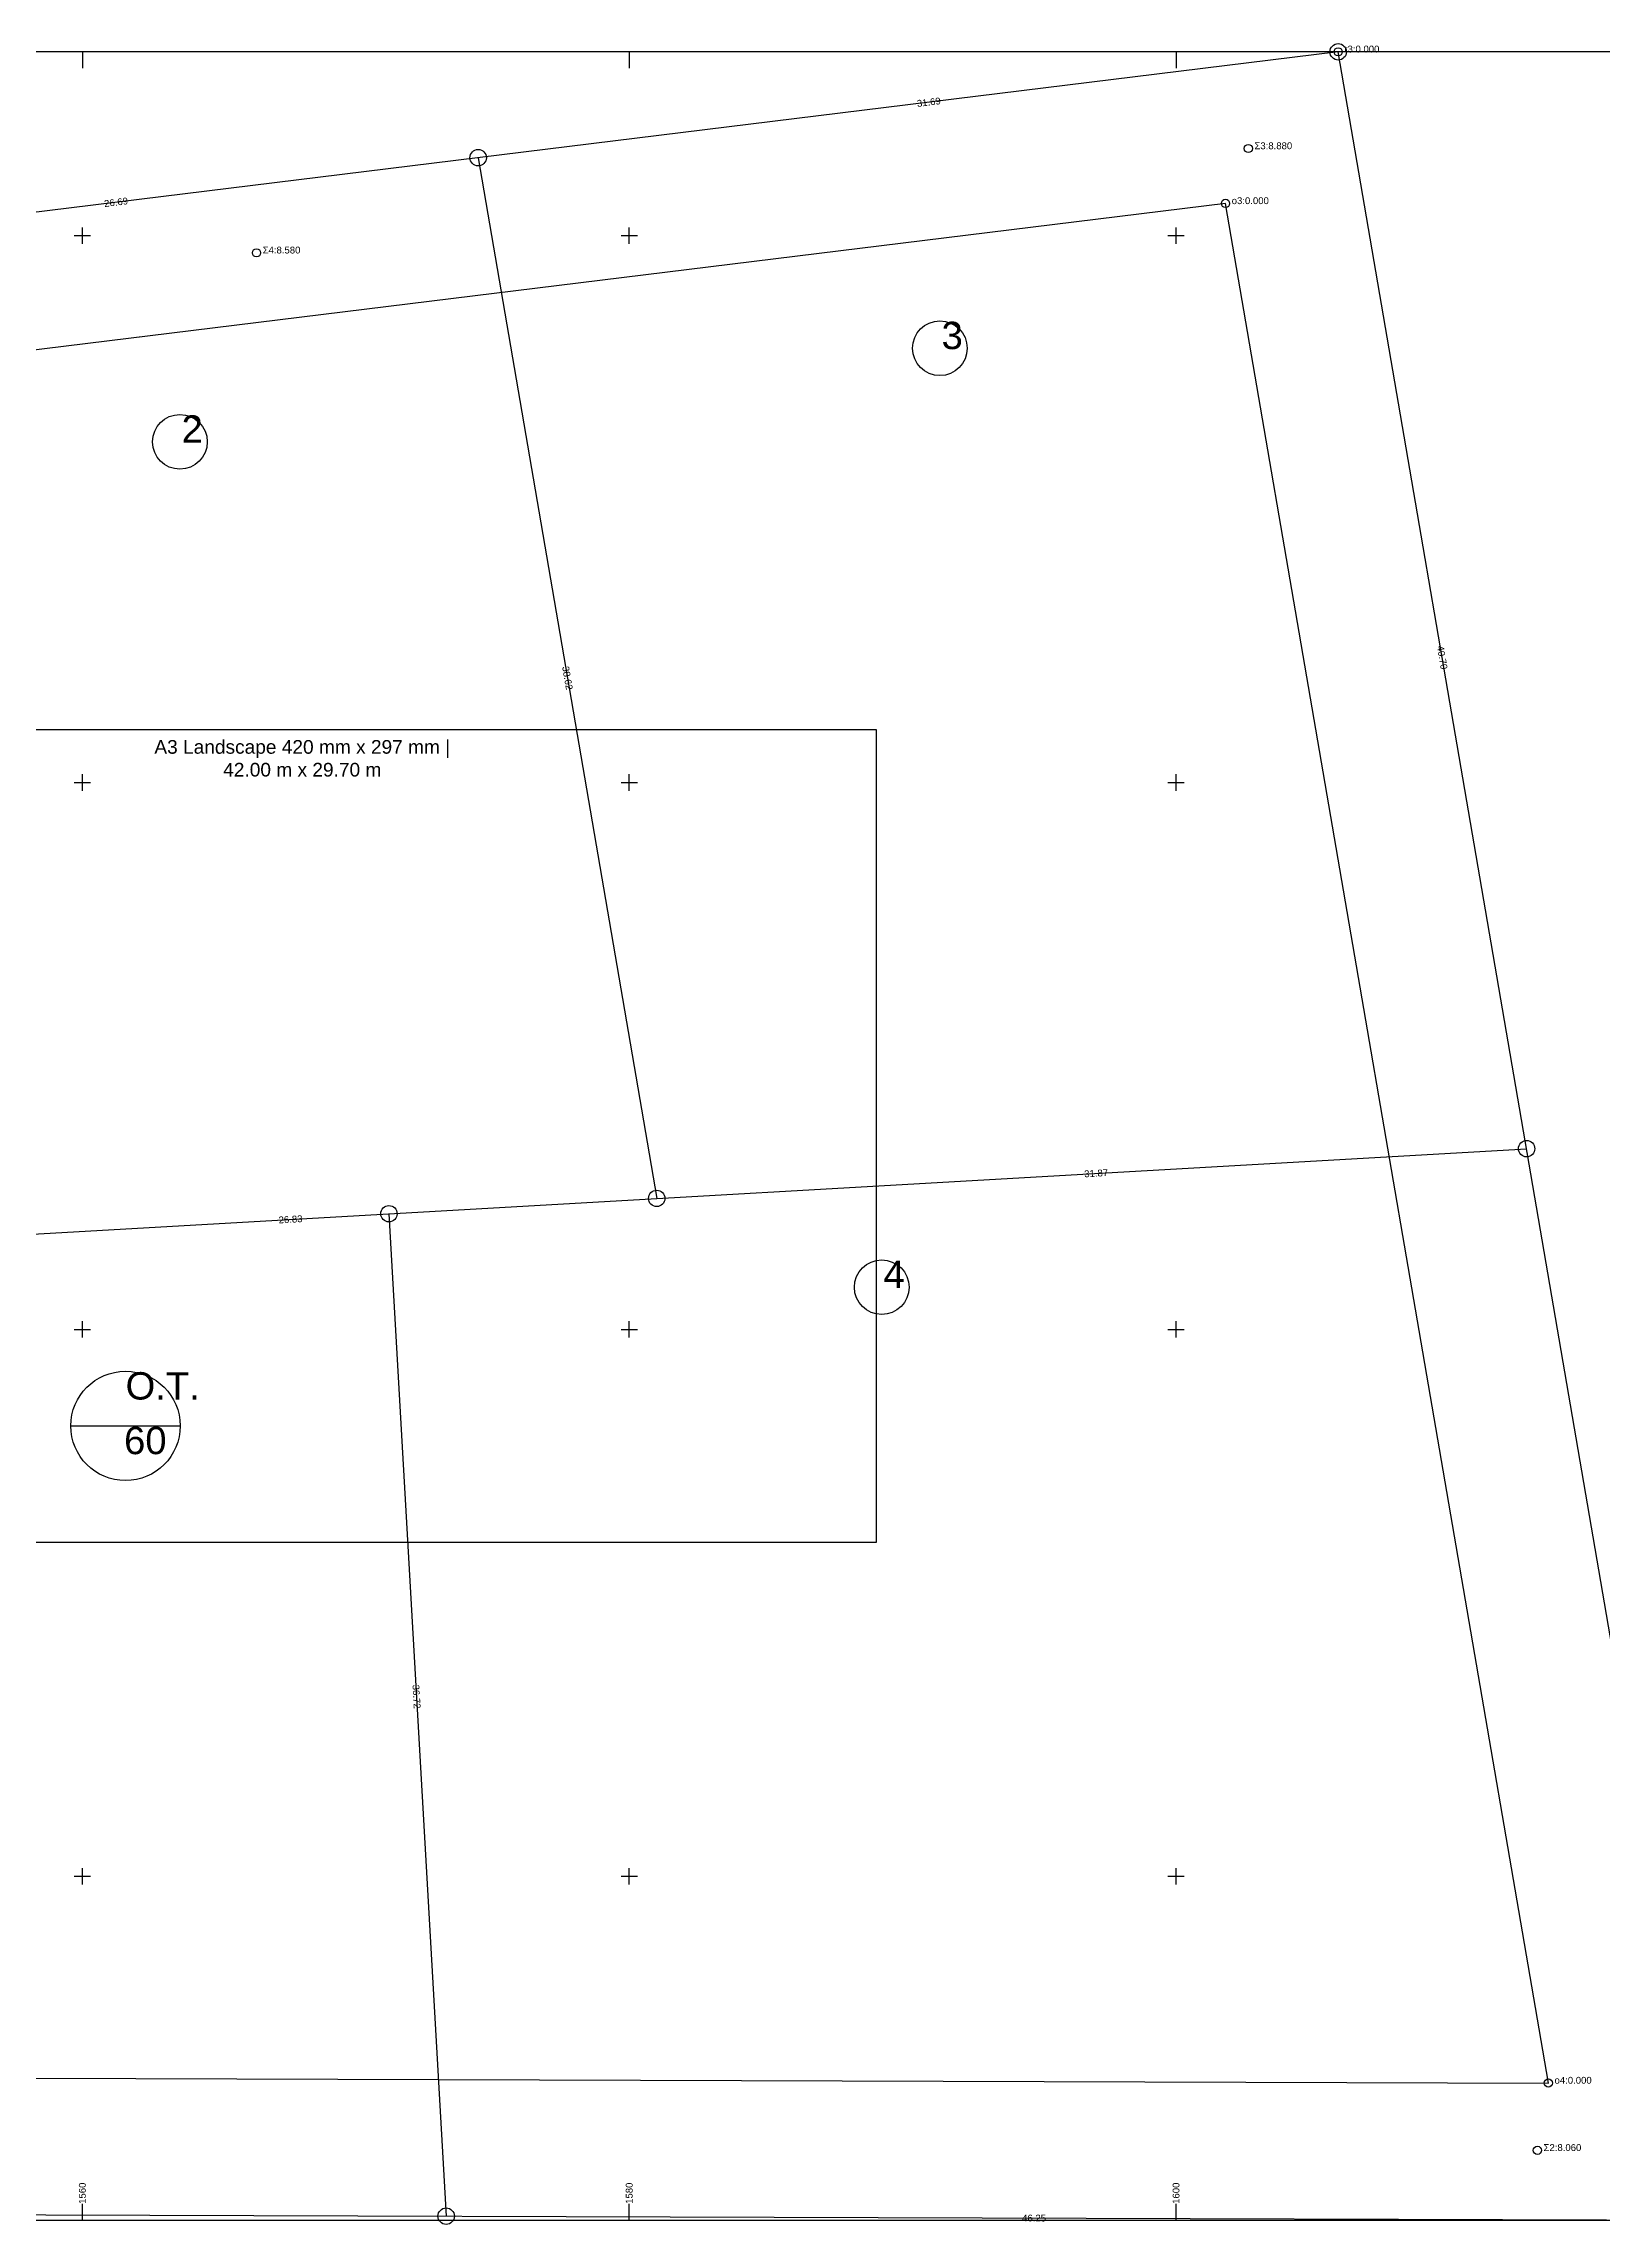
# Model space of a CAD drawing. Header units: metres. Extents: x 1516 to 1668, y 2364 to 2447.
# Drawn here: x 1558.6 to 1615.6, y 2367.3 to 2447 of the extents above; entities that cross this region are included whole.
import ezdxf

# ---------------------------------------------------------------- set-up
doc = ezdxf.new("R2010")
doc.units = ezdxf.units.M
doc.layers.get('0').update_dxf_attribs({"linetype": 'CONTINUOUS'})
doc.styles.get("Standard").update_dxf_attribs({"font": 'arial.ttf'})

msp = doc.modelspace()

# ---------------------------------------------------------------- linework, layer by layer
for p, q in [((1560, 2446.721), (1560, 2446.121)), ((1580, 2446.721), (1580, 2446.121)), ((1600, 2446.721), (1600, 2446.121)), ((1559.7, 2440), (1560.3, 2440)), ((1560, 2439.7), (1560, 2440.3)), ((1579.7, 2440), (1580.3, 2440)), ((1580, 2439.7), (1580, 2440.3)), ((1599.7, 2440), (1600.3, 2440)), ((1600, 2439.7), (1600, 2440.3)), ((1559.7, 2420), (1560.3, 2420)), ((1560, 2419.7), (1560, 2420.3)), ((1579.7, 2420), (1580.3, 2420)), ((1580, 2419.7), (1580, 2420.3)), ((1599.7, 2420), (1600.3, 2420)), ((1600, 2419.7), (1600, 2420.3)), ((1559.7, 2400), (1560.3, 2400)), ((1560, 2399.7), (1560, 2400.3)), ((1579.7, 2400), (1580.3, 2400)), ((1580, 2399.7), (1580, 2400.3)), ((1599.7, 2400), (1600.3, 2400)), ((1600, 2399.7), (1600, 2400.3)), ((1559.7, 2380), (1560.3, 2380)), ((1560, 2379.7), (1560, 2380.3)), ((1579.7, 2380), (1580.3, 2380)), ((1580, 2379.7), (1580, 2380.3)), ((1599.7, 2380), (1600.3, 2380)), ((1600, 2379.7), (1600, 2380.3)), ((1560, 2367.42), (1560, 2368.02)), ((1580, 2367.42), (1580, 2368.02)), ((1600, 2367.42), (1600, 2368.02))]:
    msp.add_line(p, q)
at = {"color": 7}
for p, q in [((1574.476, 2442.849), (1581.006, 2404.789)), ((1522.422, 2401.44), (1612.82, 2406.608)), ((1571.212, 2404.229), (1573.305, 2367.569)), ((1559.576, 2396.469), (1563.576, 2396.469))]:
    msp.add_line(p, q, dxfattribs=at)
at = {"color": 3}
msp.add_lwpolyline([(1516.533, 2435.718), (1528.215, 2367.715), (1619.551, 2367.42), (1605.929, 2446.721), (1516.533, 2435.718)], dxfattribs=at)
at = {"color": 1}
msp.add_lwpolyline([(1522.349, 2431.396), (1532.432, 2372.701), (1613.616, 2372.439), (1601.809, 2441.176), (1522.349, 2431.396)], dxfattribs=at)
at = {"color": 7}
for centre, radius in [((1605.929, 2446.721), 0.3), ((1605.929, 2446.721), 0.3), ((1605.929, 2446.721), 0.15), ((1574.476, 2442.849), 0.3), ((1574.476, 2442.849), 0.3), ((1574.476, 2442.849), 0.3), ((1602.641, 2443.184, 8.88), 0.15), ((1601.809, 2441.176), 0.15), ((1566.368, 2439.371, 8.58), 0.15), ((1591.361, 2435.879), 1), ((1563.568, 2432.458), 1), ((1612.82, 2406.608), 0.3), ((1612.82, 2406.608), 0.3), ((1612.82, 2406.608), 0.3), ((1571.212, 2404.229), 0.3), ((1571.212, 2404.229), 0.3), ((1581.006, 2404.789), 0.3), ((1581.006, 2404.789), 0.3), ((1581.006, 2404.789), 0.3), ((1589.233, 2401.542), 1), ((1561.576, 2396.469), 2), ((1613.616, 2372.439), 0.15), ((1613.215, 2369.978, 8.06), 0.15), ((1573.305, 2367.569), 0.3), ((1573.305, 2367.569), 0.3), ((1573.305, 2367.569), 0.3)]:
    msp.add_circle(centre, radius, dxfattribs=at)

# ---------------------------------------------------------------- texts
for s, p in [('3', (1591.424, 2435.848)), ('2', (1563.63, 2432.427)), ('4', (1589.296, 2401.511)), ('Ο.Τ.', (1561.58, 2397.434)), ('60', (1561.525, 2395.436))]:
    msp.add_text(s, height=1, dxfattribs=at).set_placement(p)
at = {"color": 7, "char_height": 0.25, "width": 1, "attachment_point": 1}
for s, insert in [('r3:0.000', (1606.154, 2446.946)), ('Σ3:8.880', (1602.866, 2443.409, 8.88)), ('o3:0.000', (1602.034, 2441.401)), ('Σ4:8.580', (1566.593, 2439.596, 8.58)), ('o4:0.000', (1613.841, 2372.664)), ('Σ2:8.060', (1613.44, 2370.203, 8.06))]:
    msp.add_mtext(s, dxfattribs=dict(at, insert=insert))
at = {"color": 8, "insert": (1568.042, 2420.881), "char_height": 0.5, "width": 11.275, "attachment_point": 5}
msp.add_mtext('A3 Landscape 420 mm x 297 mm | 42.00 m x 29.70 m', dxfattribs=at)
at = {"char_height": 0.25, "width": 1, "attachment_point": 4, "rotation": 90}
for s, insert in [('1560', (1560, 2368.02)), ('1580', (1580, 2368.02)), ('1600', (1600, 2368.02))]:
    msp.add_mtext(s, dxfattribs=dict(at, insert=insert))

# ---------------------------------------------------------------- next in the draw order: wipeouts: each hides what was drawn before it
for points in [[(1590.821, 2444.986), (1592.25, 2445.162), (1592.225, 2445.363), (1590.796, 2445.187)], [(1561.097, 2441.327), (1562.526, 2441.503), (1562.502, 2441.704), (1561.072, 2441.528)], [(1609.836, 2424.71), (1610.08, 2423.291), (1610.279, 2423.325), (1610.035, 2424.745)], [(1577.843, 2423.958), (1578.086, 2422.539), (1578.286, 2422.573), (1578.042, 2423.993)], [(1596.949, 2405.825), (1598.386, 2405.907), (1598.375, 2406.109), (1596.937, 2406.027)], [(1567.486, 2404.14), (1568.924, 2404.222), (1568.912, 2404.425), (1567.475, 2404.342)], [(1572.337, 2386.698), (1572.419, 2385.26), (1572.621, 2385.272), (1572.539, 2386.709)], [(1594.686, 2367.624), (1596.126, 2367.619), (1596.127, 2367.821), (1594.687, 2367.826)]]:
    msp.add_wipeout(points)

# ---------------------------------------------------------------- next in the draw order: linework, layer by layer
at = {"color": 8}
for points in [[(1516.533, 2367.42), (1619.551, 2367.42), (1619.551, 2446.721), (1516.533, 2446.721)], [(1547.042, 2392.22), (1589.042, 2392.22), (1589.042, 2421.92), (1547.042, 2421.92)]]:
    msp.add_lwpolyline(points, close=True, dxfattribs=at)

# ---------------------------------------------------------------- next in the draw order: texts
at = {"color": 7, "char_height": 0.25, "width": 1, "attachment_point": 5}
for s, insert, rotation in [('31.69', (1590.955, 2444.878), 7), ('26.69', (1561.231, 2441.219), 7), ('40.70', (1609.734, 2424.571), 279.7), ('38.62', (1577.741, 2423.819), 279.7), ('31.87', (1597.076, 2405.708), 3.3), ('26.83', (1567.613, 2404.023), 3.3), ('36.72', (1572.22, 2386.571), 273.3), ('46.25', (1594.806, 2367.499), 359.8)]:
    msp.add_mtext(s, dxfattribs=dict(at, insert=insert, rotation=rotation))

doc.saveas('drawing.dxf')
